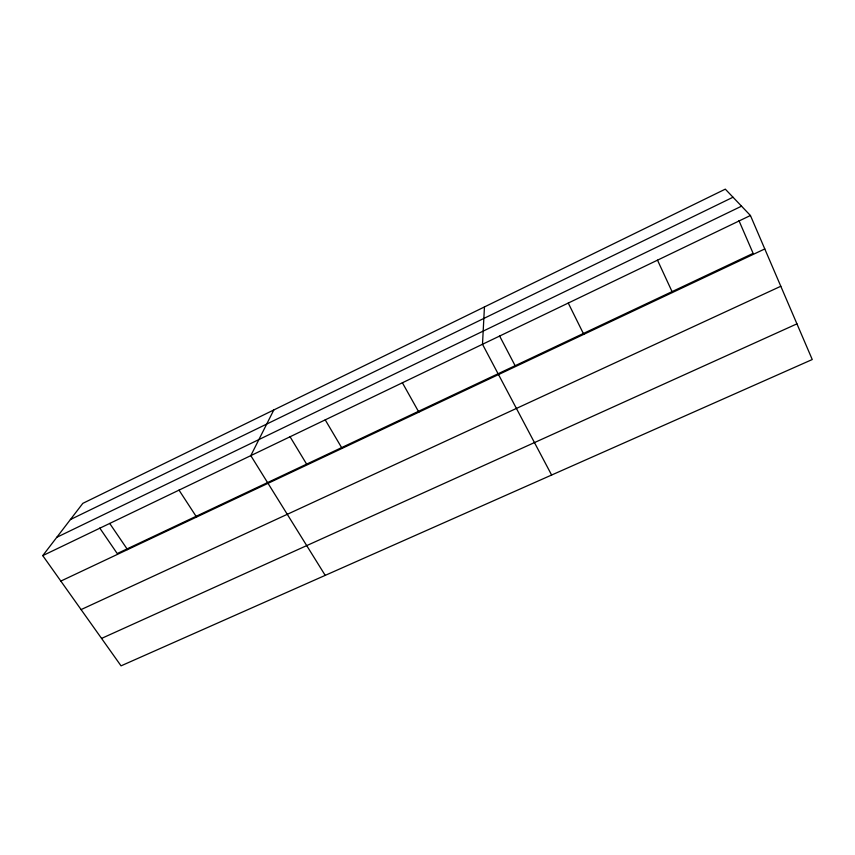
<?xml version="1.0" encoding="UTF-8"?>
<svg xmlns="http://www.w3.org/2000/svg" width="855" height="855" viewBox="0 0 855 855"><rect width="100%" height="100%" fill="white"/><g stroke="black" fill="none" stroke-linecap="round" stroke-linejoin="round"><path stroke-width="1.28" d="M484.443 306.945L482.498 344.276L551.625 475.038M273.824 409.94L250.804 455.63L325.21 575.372M42.75 555.622L82.828 503.349L725.307 189.147L750.433 215.503L812.25 359.528L121.047 665.853L42.75 555.622L750.433 215.503M70.399 519.562L733.013 197.227M56.793 537.303L741.542 206.173M60.833 581.09L764.787 248.944M81.086 609.594L780.807 286.265M101.553 638.418L796.935 323.853M99.768 528.069L117.221 553.548L753.127 253.358L738.966 220.665M109.707 523.442L127.523 549.615M179.016 490.129L196.554 517.051M289.963 436.595L306.624 464.137M325.221 419.869L342.075 448.383M402.395 382.773L418.854 412.163M499.512 335.812L515.127 365.716M568.254 303.055L583.773 334.348M657.495 260.166L672.458 292.506"/></g></svg>
